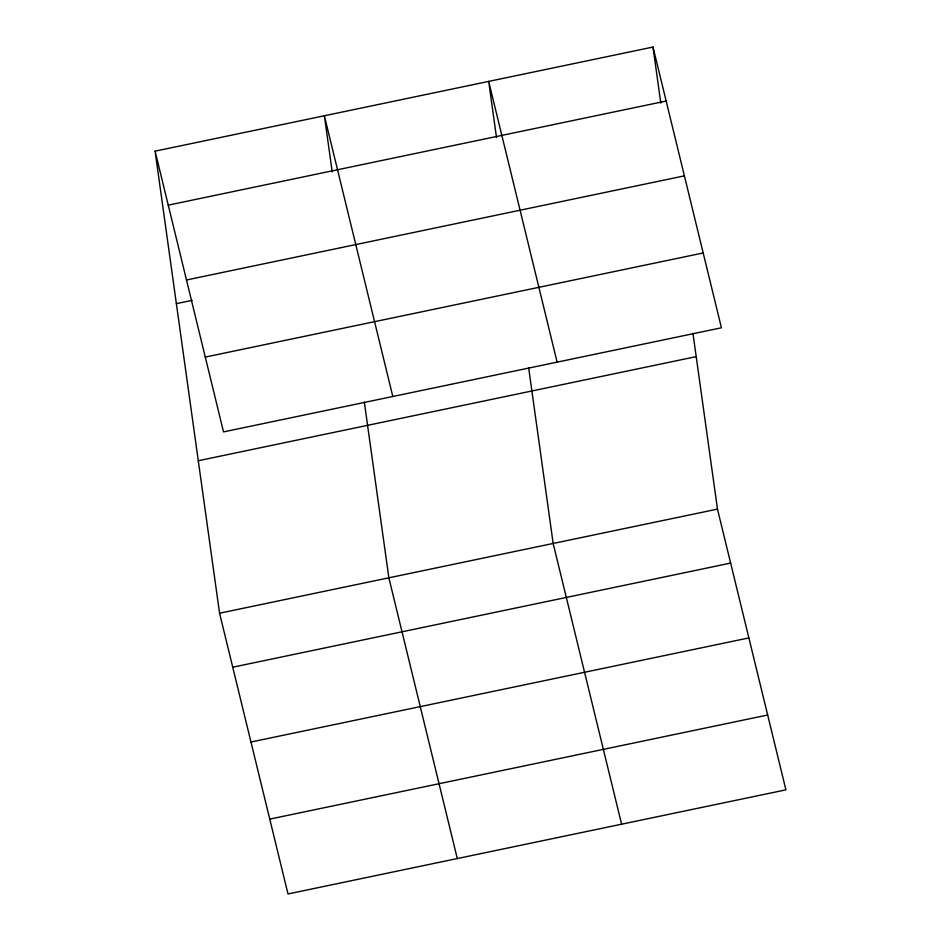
<?xml version="1.0" encoding="UTF-8"?>
<svg xmlns="http://www.w3.org/2000/svg" width="941" height="941" viewBox="0 0 941 941"><rect width="100%" height="100%" fill="white"/><g stroke="black" fill="none" stroke-linecap="round" stroke-linejoin="round"><path stroke-width="1.41" d="M155.089 151.16L652.995 47.05L721.429 327.786L223.523 431.895L155.089 151.16L219.571 613.214L288.005 893.95L785.911 789.84L717.477 509.105L692.952 333.349M168.239 205.15L666.157 101.04M186.483 279.983L684.389 175.861M176.367 303.637L192.152 300.344M205.279 357.074L703.186 252.964M198.292 460.737L696.199 356.627M219.571 613.214L717.477 509.105M232.733 667.204L730.639 563.083M250.976 742.026L748.883 637.916M269.761 819.117L767.68 715.007M557.119 362.144L488.685 81.408L496.507 137.504M621.601 824.198L553.167 543.463L528.642 367.708M392.809 396.502L324.374 115.767L332.208 171.862M457.291 858.557L388.856 577.809L364.332 402.066M652.995 47.05L660.817 103.145"/></g></svg>
